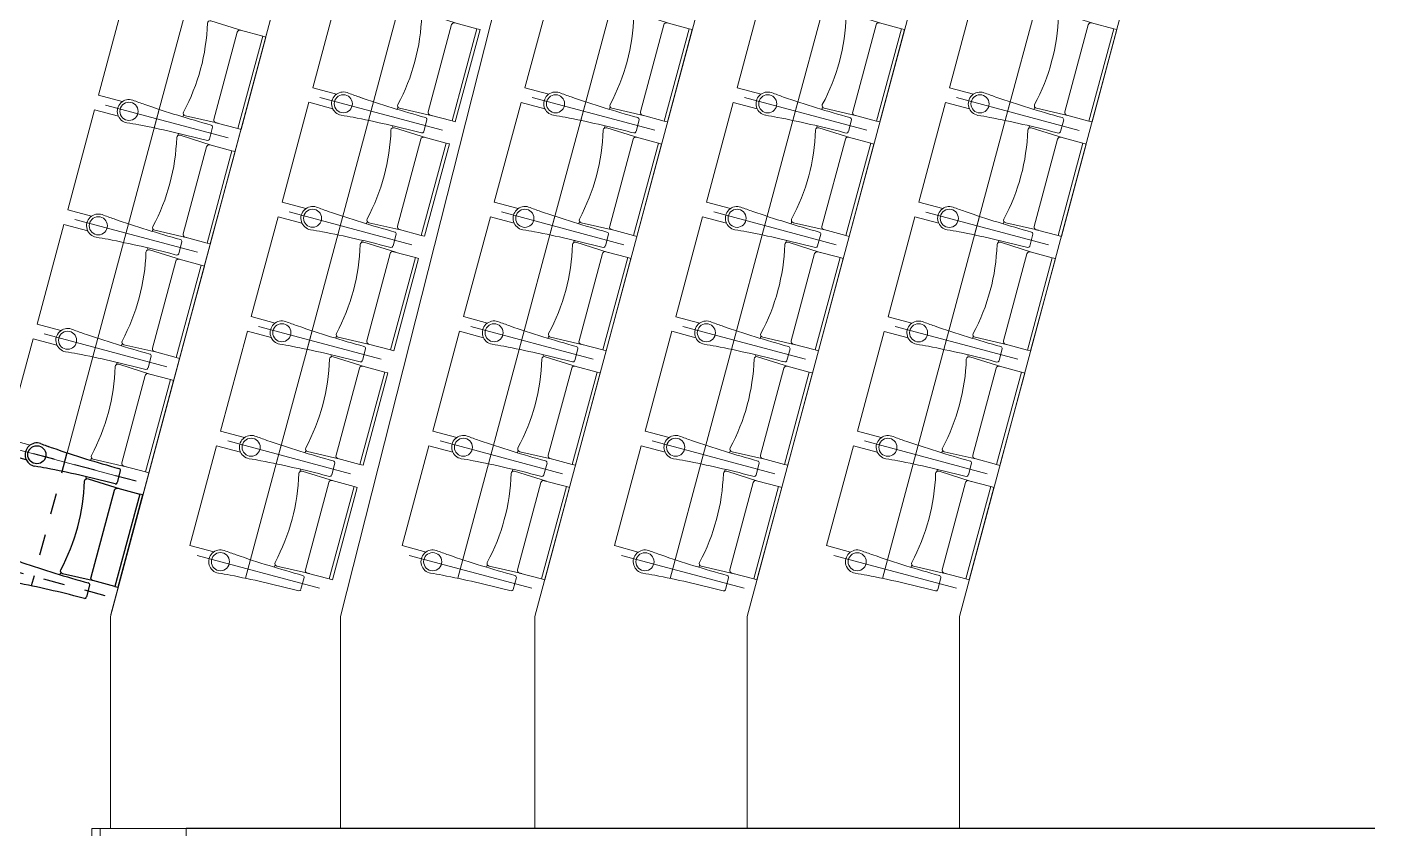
# Model space of a CAD drawing. Header units: millimetres. Extents: x 586 to 1010, y 369 to 668.
# Drawn here: x 692.26 to 698.72, y 492.61 to 496.38 of the extents above; entities that cross this region are included whole.
import ezdxf

# ---------------------------------------------------------------- set-up
doc = ezdxf.new("R2010")
doc.units = ezdxf.units.MM
doc.linetypes.add('CENTER', pattern=[2, 1.25, -0.25, 0.25, -0.25])
doc.linetypes.add('DASHED', pattern=[0.75, 0.5, -0.25])
doc.layers.add('0 new', color=7, linetype='Continuous', lineweight=0)
doc.layers.add('plan line', color=7, linetype='Continuous', lineweight=15)
doc.layers.add('SERIES', color=4, linetype='Continuous')

# ---------------------------------------------------------------- blocks, each defined once
blk = doc.blocks.new('S-Moviemax Compact 700-40-56 Standard Fija')
at = {"layer": 'SERIES', "color": 1, "linetype": 'CENTER', "ltscale": 3}
for p, q in [((89.8, 20.21), (149.59, 20.21)), ((89.8, -35.67), (149.59, -35.67))]:
    blk.add_line(p, q, dxfattribs=at)
at = {"layer": 'SERIES', "color": 7}
for p, q in [((98.13, 23.02), (98.16, 17.3)), ((98.94, 23.98), (100.23, 24.01)), ((112.95, 16.2), (112.95, 15.35)), ((154.05, 16.64), (142.39, 16.64)), ((154.05, -32.09), (154.05, 16.64)), ((98.94, -31.9), (100.23, -31.87)), ((112.95, -30.91), (112.95, -31.64)), ((142.39, -32.09), (154.05, -32.09)), ((98.13, -32.86), (98.16, -38.58))]:
    blk.add_line(p, q, dxfattribs=at)
at = {"layer": 'SERIES', "color": 1, "linetype": 'DASHED', "ltscale": 3}
blk.add_line((124.7, -40.21), (124.7, 24.74), dxfattribs=at)
at = {"layer": 'SERIES', "color": 7}
blk.add_lwpolyline([(84.98, 14.81), (84.98, -30.27), (86.51, -30.27), (86.58, 14.81), (84.98, 14.81)], dxfattribs=at)
for points in [[(86.58, 14.81), (97.29, 14.81, -0.414214), (98.56, 13.54), (98.56, -29, -0.414214), (97.29, -30.27), (86.51, -30.27), (86.58, 14.81)], [(96.14, 14.81), (111.97, 15.4, -0.474715), (113.26, 13.92, 0.115865), (113.26, -29.48, -0.474715), (111.97, -30.95), (96.14, -30.27)]]:
    blk.add_lwpolyline(points, format="xyb", dxfattribs=at)
for centre in [(138.18, 20.25), (138.18, -35.63)]:
    blk.add_circle(centre, 4.27, dxfattribs=at)
for centre, radius, start, end in [((99.08, 23.06), 0.935, 98.43838, 171.56162), ((97.45, 523.66), 499.66, 270.31865, 273.97424), ((125.54, 124.46), 99.47, 273.77239, 277.03519), ((138.16, 20.21), 5.54, 266.50565, 94.54804), ((99.11, 17.45), 0.967, 189.17386, 270.62433), ((94.84, -516.37), 532.87, 86.01694, 89.54053), ((99.63, -379), 395.54, 84.45946, 85.32757), ((99.08, -32.82), 0.935, 98.43838, 171.56162), ((97.45, 467.78), 499.66, 270.31865, 273.97424), ((125.54, 68.58), 99.47, 273.77239, 277.03519), ((138.16, -35.67), 5.54, 266.50565, 94.54804), ((99.11, -38.43), 0.967, 189.17386, 270.62433), ((94.84, -572.25), 532.87, 86.01694, 89.54053), ((99.63, -434.88), 395.54, 84.45946, 85.32757)]:
    blk.add_arc(centre, radius, start, end, dxfattribs=at)

msp = doc.modelspace()

# ---------------------------------------------------------------- linework, layer by layer
at = {"color": 254, "lineweight": 25}
for points in [[(671.7124, 620.7085), (706.7355, 621.773), (754.2598, 613.8303), (814.6609, 600.1481), (855.7567, 598.0104), (895.0671, 567.0647), (920.0096, 542.0176), (952.0084, 521.2476), (977.2234, 504.6526), (979.6352, 479.2339), (986.3437, 463.8549), (988.7975, 462.3853)], [(654.944, 595.4717), (670.2671, 587.3174), (714.302, 595.1648), (787.0891, 595.1648), (819.3936, 580.9441), (821.0297, 562.8505), (813.4907, 552.7881), (808.7339, 539.6711), (796.4072, 534.7059), (791.0222, 527.249), (791.0222, 507.547), (797.3007, 476.5274), (814.9752, 463.8897), (836.1481, 474.6816), (874.0221, 478.5878), (885.7286, 462.7333), (863.0042, 436.0794), (845.7887, 420.6845), (845.1044, 408.6747)], [(639.2065, 583.4381), (644.7272, 575.638), (657.7961, 553.4401), (668.4043, 543.9291), (682.5178, 548.7307), (692.9838, 555.4778), (711.9339, 556.5828), (734.3456, 532.1334), (750.593, 477.7475), (754.1369, 444.164), (776.4657, 425.4473), (782.6172, 412.2355)]]:
    msp.add_spline(points, degree=3, dxfattribs=at)
at = {"layer": '0 new', "ltscale": 50}
for p, q in [((692.6131, 492.6057), (692.5674, 492.6055)), ((692.6102, 491.9057), (692.6074, 492.6056))]:
    msp.add_line(p, q, dxfattribs=at)
at = {"layer": 'plan line'}
for p, q in [((692.6555, 493.6057), (694.1742, 499.2705)), ((694.1835, 499.3055), (692.6579, 493.6147)), ((695.1813, 499.2963), (693.7393, 493.6055)), ((694.6558, 493.6054), (696.1705, 499.2556)), ((695.6559, 493.6053), (697.1803, 499.2912)), ((696.6561, 493.6051), (698.1669, 499.2407)), ((693.7351, 496.5693), (693.609, 496.0986)), ((694.7353, 496.5692), (694.6091, 496.0985)), ((695.7354, 496.5691), (695.6092, 496.0984)), ((696.7356, 496.5689), (696.6094, 496.0982)), ((692.7254, 496.5337), (692.5992, 496.063)), ((693.609, 496.0986), (693.7216, 496.0684)), ((694.6091, 496.0985), (694.7217, 496.0683)), ((695.6092, 496.0984), (695.7219, 496.0682)), ((696.6094, 496.0982), (696.722, 496.068)), ((692.5992, 496.063), (692.7118, 496.0328)), ((693.5904, 496.0296), (693.4643, 495.5589)), ((693.7031, 495.9994), (693.5904, 496.0296)), ((694.5906, 496.0294), (694.4644, 495.5588)), ((694.7032, 495.9993), (694.5906, 496.0294)), ((695.5907, 496.0293), (695.4645, 495.5586)), ((695.7034, 495.9991), (695.5907, 496.0293)), ((696.5909, 496.0292), (696.4647, 495.5585)), ((696.7035, 495.999), (696.5909, 496.0292)), ((692.5807, 495.994), (692.4545, 495.5233)), ((692.6933, 495.9638), (692.5807, 495.994)), ((692.9974, 495.9608), (692.9995, 495.969)), ((694.0071, 495.9965), (694.0093, 496.0046)), ((695.0072, 495.9963), (695.0094, 496.0045)), ((696.0074, 495.9962), (696.0096, 496.0043)), ((697.0075, 495.9961), (697.0097, 496.0042)), ((693.1228, 495.8566), (693.1373, 495.9119)), ((693.1228, 495.8566), (693.1374, 495.9119)), ((693.9844, 495.9117), (693.9863, 495.9188)), ((694.1325, 495.8922), (694.1471, 495.9475)), ((694.1325, 495.8922), (694.1471, 495.9475)), ((694.9845, 495.9116), (694.9864, 495.9186)), ((695.1327, 495.8921), (695.1472, 495.9474)), ((695.1327, 495.8921), (695.1472, 495.9474)), ((695.9847, 495.9115), (695.9866, 495.9185)), ((696.1328, 495.892), (696.1474, 495.9472)), ((696.1328, 495.892), (696.1474, 495.9472)), ((696.9848, 495.9113), (696.9867, 495.9184)), ((697.133, 495.8918), (697.1475, 495.9471)), ((697.133, 495.8918), (697.1475, 495.9471)), ((692.9746, 495.8761), (692.9765, 495.8832)), ((693.1124, 495.8494), (693.1, 495.8525)), ((693.1124, 495.8494), (693.1, 495.8525)), ((694.1222, 495.885), (694.1097, 495.8881)), ((694.1222, 495.885), (694.1097, 495.8881)), ((695.1223, 495.8849), (695.1099, 495.888)), ((695.1223, 495.8849), (695.1099, 495.888)), ((696.1225, 495.8847), (696.11, 495.8878)), ((696.1225, 495.8847), (696.11, 495.8878)), ((697.1226, 495.8846), (697.1101, 495.8877)), ((697.1226, 495.8846), (697.1101, 495.8877)), ((692.4545, 495.5233), (692.5671, 495.4931)), ((693.4643, 495.5589), (693.5769, 495.5287)), ((694.4644, 495.5588), (694.577, 495.5286)), ((695.4645, 495.5586), (695.5772, 495.5284)), ((696.4647, 495.5585), (696.5773, 495.5283)), ((692.436, 495.4542), (692.3098, 494.9835)), ((692.5486, 495.424), (692.436, 495.4542)), ((693.4457, 495.4898), (693.3196, 495.0191)), ((693.5584, 495.4596), (693.4457, 495.4898)), ((693.8624, 495.4567), (693.8646, 495.4649)), ((694.4459, 495.4897), (694.3197, 495.019)), ((694.5585, 495.4595), (694.4459, 495.4897)), ((694.8625, 495.4566), (694.8647, 495.4647)), ((695.446, 495.4896), (695.3198, 495.0189)), ((695.5587, 495.4594), (695.446, 495.4896)), ((695.8627, 495.4565), (695.8649, 495.4646)), ((696.4462, 495.4894), (696.32, 495.0188)), ((696.5588, 495.4592), (696.4462, 495.4894)), ((696.8628, 495.4563), (696.865, 495.4645)), ((692.8527, 495.4211), (692.8548, 495.4292)), ((693.8397, 495.372), (693.8416, 495.379)), ((693.9878, 495.3525), (694.0024, 495.4078)), ((693.9878, 495.3525), (694.0024, 495.4078)), ((694.8398, 495.3719), (694.8417, 495.3789)), ((694.988, 495.3524), (695.0025, 495.4076)), ((694.988, 495.3524), (695.0025, 495.4076)), ((695.84, 495.3717), (695.8419, 495.3788)), ((695.9881, 495.3522), (696.0027, 495.4075)), ((695.9881, 495.3522), (696.0027, 495.4075)), ((696.9883, 495.3521), (697.0028, 495.4074)), ((696.9883, 495.3521), (697.0028, 495.4074)), ((692.8299, 495.3364), (692.8318, 495.3434)), ((692.9781, 495.3169), (692.9926, 495.3721)), ((692.9781, 495.3169), (692.9927, 495.3721)), ((693.9775, 495.3453), (693.965, 495.3484)), ((693.9775, 495.3453), (693.965, 495.3484)), ((694.9776, 495.3451), (694.9652, 495.3482)), ((694.9776, 495.3451), (694.9652, 495.3482)), ((695.9778, 495.345), (695.9653, 495.3481)), ((695.9778, 495.345), (695.9653, 495.3481)), ((696.8401, 495.3716), (696.842, 495.3786)), ((696.9779, 495.3449), (696.9654, 495.348)), ((696.9779, 495.3449), (696.9654, 495.348)), ((692.9677, 495.3096), (692.9553, 495.3127)), ((692.9677, 495.3096), (692.9553, 495.3127)), ((693.3196, 495.0191), (693.4322, 494.989)), ((694.3197, 495.019), (694.4323, 494.9888)), ((695.3198, 495.0189), (695.4325, 494.9887)), ((696.32, 495.0188), (696.4326, 494.9886)), ((692.3098, 494.9835), (692.4224, 494.9533)), ((693.301, 494.9501), (693.1749, 494.4794)), ((693.4137, 494.9199), (693.301, 494.9501)), ((694.3012, 494.95), (694.175, 494.4793)), ((694.4138, 494.9198), (694.3012, 494.95)), ((695.3013, 494.9498), (695.1752, 494.4791)), ((695.414, 494.9196), (695.3013, 494.9498)), ((696.3015, 494.9497), (696.1753, 494.479)), ((696.4141, 494.9195), (696.3015, 494.9497)), ((692.2913, 494.9145), (692.1651, 494.4438)), ((692.4039, 494.8843), (692.2913, 494.9145)), ((692.708, 494.8814), (692.7101, 494.8895)), ((693.7177, 494.917), (693.7199, 494.9251)), ((693.8431, 494.8128), (693.8577, 494.868)), ((693.8431, 494.8128), (693.8577, 494.868)), ((694.7178, 494.9168), (694.72, 494.925)), ((694.8433, 494.8126), (694.8578, 494.8679)), ((694.8433, 494.8126), (694.8578, 494.8679)), ((695.718, 494.9167), (695.7202, 494.9248)), ((695.8434, 494.8125), (695.858, 494.8678)), ((695.8434, 494.8125), (695.858, 494.8678)), ((696.7181, 494.9166), (696.7203, 494.9247)), ((696.8436, 494.8124), (696.8581, 494.8676)), ((696.8436, 494.8124), (696.8581, 494.8676)), ((692.6852, 494.7966), (692.6871, 494.8037)), ((692.8334, 494.7771), (692.848, 494.8324)), ((692.8334, 494.7771), (692.848, 494.8324)), ((693.695, 494.8323), (693.6969, 494.8393)), ((693.8328, 494.8055), (693.8203, 494.8086)), ((693.8328, 494.8055), (693.8203, 494.8086)), ((694.6951, 494.8321), (694.697, 494.8392)), ((694.8329, 494.8054), (694.8205, 494.8085)), ((694.8329, 494.8054), (694.8205, 494.8085)), ((695.6953, 494.832), (695.6972, 494.839)), ((695.8331, 494.8053), (695.8206, 494.8084)), ((695.8331, 494.8053), (695.8206, 494.8084)), ((696.6954, 494.8319), (696.6973, 494.8389)), ((696.8332, 494.8051), (696.8207, 494.8082)), ((696.8332, 494.8051), (696.8207, 494.8082)), ((692.823, 494.7699), (692.8106, 494.773)), ((692.823, 494.7699), (692.8106, 494.773)), ((693.1749, 494.4794), (693.2875, 494.4492)), ((694.175, 494.4793), (694.2876, 494.4491)), ((695.1752, 494.4791), (695.2878, 494.449)), ((696.1753, 494.479), (696.2879, 494.4488)), ((692.1651, 494.4438), (692.2777, 494.4136)), ((692.5633, 494.3416), (692.5654, 494.3497)), ((693.1563, 494.4104), (693.0302, 493.9397)), ((693.269, 494.3802), (693.1563, 494.4104)), ((693.573, 494.3772), (693.5752, 494.3854)), ((694.1565, 494.4102), (694.0303, 493.9395)), ((694.2691, 494.38), (694.1565, 494.4102)), ((694.5731, 494.3771), (694.5753, 494.3852)), ((695.1566, 494.4101), (695.0305, 493.9394)), ((695.2693, 494.3799), (695.1566, 494.4101)), ((695.5733, 494.377), (695.5755, 494.3851)), ((696.1568, 494.41), (696.0306, 493.9393)), ((696.2694, 494.3798), (696.1568, 494.41)), ((696.5734, 494.3768), (696.5756, 494.385)), ((692.6887, 494.2374), (692.7033, 494.2927)), ((693.5503, 494.2925), (693.5522, 494.2996)), ((693.6984, 494.273), (693.713, 494.3283)), ((693.6984, 494.273), (693.713, 494.3283)), ((694.5504, 494.2924), (694.5523, 494.2994)), ((694.6986, 494.2729), (694.7131, 494.3281)), ((694.6986, 494.2729), (694.7131, 494.3281)), ((695.5506, 494.2922), (695.5525, 494.2993)), ((695.6987, 494.2727), (695.7133, 494.328)), ((695.6987, 494.2727), (695.7133, 494.328)), ((696.5507, 494.2921), (696.5526, 494.2992)), ((696.6989, 494.2726), (696.7134, 494.3279)), ((696.6989, 494.2726), (696.7134, 494.3279)), ((692.6783, 494.2302), (692.6659, 494.2333)), ((693.6881, 494.2658), (693.6756, 494.2689)), ((693.6881, 494.2658), (693.6756, 494.2689)), ((694.6882, 494.2657), (694.6758, 494.2687)), ((694.6882, 494.2657), (694.6758, 494.2687)), ((695.6884, 494.2655), (695.6759, 494.2686)), ((695.6884, 494.2655), (695.6759, 494.2686)), ((696.6885, 494.2654), (696.676, 494.2685)), ((696.6885, 494.2654), (696.676, 494.2685)), ((693.0302, 493.9397), (693.1428, 493.9095)), ((694.0303, 493.9395), (694.1429, 493.9093)), ((695.0305, 493.9394), (695.1431, 493.9092)), ((696.0306, 493.9393), (696.1432, 493.9091)), ((693.4283, 493.8375), (693.4305, 493.8456)), ((694.4284, 493.8374), (694.4306, 493.8455)), ((695.4286, 493.8372), (695.4308, 493.8454)), ((696.4287, 493.8371), (696.4309, 493.8452)), ((693.5537, 493.7333), (693.5683, 493.7885)), ((694.5539, 493.7331), (694.5684, 493.7884)), ((695.554, 493.733), (695.5686, 493.7883)), ((696.5542, 493.7329), (696.5687, 493.7881)), ((693.5434, 493.7261), (693.5309, 493.7291)), ((694.5435, 493.7259), (694.5311, 493.729)), ((695.5437, 493.7258), (695.5312, 493.7289)), ((696.5438, 493.7257), (696.5313, 493.7287)), ((692.6553, 492.6057), (692.6555, 493.6057)), ((693.7393, 493.6055), (693.7391, 492.6055)), ((694.6556, 492.6054), (694.6558, 493.6054)), ((695.6558, 492.6053), (695.6559, 493.6053)), ((696.6559, 492.6051), (696.6561, 493.6051)), ((692.5676, 492.5558), (692.5674, 492.6055)), ((693.0131, 492.6056), (692.6131, 492.6057)), ((693.013, 492.1556), (693.0131, 492.6056))]:
    msp.add_line(p, q, dxfattribs=at)
at = {"layer": 'plan line', "linetype": 'DASHED', "ltscale": 3}
for p, q in [((694.0397, 496.5717), (693.8715, 495.9443)), ((695.0398, 496.5716), (694.8716, 495.9442)), ((696.04, 496.5715), (695.8718, 495.9441)), ((697.0401, 496.5713), (696.8719, 495.9439)), ((693.0299, 496.5361), (692.8617, 495.9087)), ((693.895, 496.032), (693.7268, 495.4046)), ((694.8951, 496.0319), (694.7269, 495.4045)), ((695.8953, 496.0317), (695.7271, 495.4043)), ((696.8954, 496.0316), (696.7272, 495.4042)), ((692.8852, 495.9964), (692.717, 495.369)), ((692.7405, 495.4566), (692.5723, 494.8292)), ((693.7503, 495.4923), (693.5821, 494.8649)), ((694.7504, 495.4921), (694.5822, 494.8647)), ((695.7506, 495.492), (695.5824, 494.8646)), ((696.7507, 495.4919), (696.5825, 494.8645)), ((693.6056, 494.9525), (693.4374, 494.3251)), ((694.6057, 494.9524), (694.4375, 494.325)), ((695.6059, 494.9522), (695.4377, 494.3249)), ((696.606, 494.9521), (696.4378, 494.3247)), ((692.5958, 494.9169), (692.4276, 494.2895)), ((693.4609, 494.4128), (693.2927, 493.7854)), ((694.461, 494.4126), (694.2928, 493.7853)), ((695.4612, 494.4125), (695.293, 493.7851)), ((696.4613, 494.4124), (696.2931, 493.785))]:
    msp.add_line(p, q, dxfattribs=at)
at = {"layer": 'plan line', "linetype": 'CENTER', "ltscale": 3}
for p, q in [((694.2203, 495.8977), (693.6427, 496.0526)), ((694.2203, 495.8977), (693.6427, 496.0526)), ((695.2204, 495.8976), (694.6429, 496.0524)), ((695.2204, 495.8976), (694.6429, 496.0524)), ((696.2206, 495.8975), (695.643, 496.0523)), ((696.2206, 495.8975), (695.643, 496.0523)), ((697.2207, 495.8973), (696.6432, 496.0522)), ((697.2207, 495.8973), (696.6432, 496.0522)), ((693.2105, 495.8621), (692.633, 496.0169)), ((693.2105, 495.8621), (692.633, 496.0169)), ((694.0756, 495.358), (693.498, 495.5128)), ((694.0756, 495.358), (693.498, 495.5128)), ((695.0757, 495.3579), (694.4982, 495.5127)), ((695.0757, 495.3579), (694.4982, 495.5127)), ((696.0759, 495.3577), (695.4983, 495.5126)), ((696.0759, 495.3577), (695.4983, 495.5126)), ((697.076, 495.3576), (696.4985, 495.5124)), ((697.076, 495.3576), (696.4985, 495.5124)), ((693.0658, 495.3224), (692.4883, 495.4772)), ((693.0658, 495.3224), (692.4883, 495.4772)), ((692.9211, 494.7826), (692.3436, 494.9375)), ((692.9211, 494.7826), (692.3436, 494.9375)), ((693.9309, 494.8182), (693.3533, 494.9731)), ((693.9309, 494.8182), (693.3533, 494.9731)), ((694.931, 494.8181), (694.3535, 494.9729)), ((694.931, 494.8181), (694.3535, 494.9729)), ((695.9312, 494.818), (695.3536, 494.9728)), ((695.9312, 494.818), (695.3536, 494.9728)), ((696.9313, 494.8179), (696.3538, 494.9727)), ((696.9313, 494.8179), (696.3538, 494.9727)), ((693.7862, 494.2785), (693.2086, 494.4333)), ((693.7862, 494.2785), (693.2086, 494.4333)), ((694.7863, 494.2784), (694.2088, 494.4332)), ((694.7863, 494.2784), (694.2088, 494.4332)), ((695.7865, 494.2782), (695.2089, 494.4331)), ((695.7865, 494.2782), (695.2089, 494.4331)), ((696.7866, 494.2781), (696.2091, 494.4329)), ((696.7866, 494.2781), (696.2091, 494.4329)), ((692.7764, 494.2429), (692.1989, 494.3977)), ((693.6415, 493.7388), (693.0639, 493.8936)), ((694.6416, 493.7386), (694.0641, 493.8935)), ((695.6418, 493.7385), (695.0642, 493.8933)), ((696.6419, 493.7384), (696.0644, 493.8932))]:
    msp.add_line(p, q, dxfattribs=at)
at = {"layer": 'plan line', "lineweight": 30}
msp.add_line((698.6131, 492.6049), (693.0131, 492.6056), dxfattribs=at)
at = {"layer": 'plan line'}
for points in [[(693.1633, 495.9307), (693.0089, 495.966, -0.474715), (693.0002, 495.9836, 0.115865), (693.1126, 496.4028, -0.474715), (693.1289, 496.4137), (693.28, 496.3661)], [(694.173, 495.9663), (694.0186, 496.0016, -0.474715), (694.0099, 496.0192, 0.115865), (694.1223, 496.4385, -0.474715), (694.1387, 496.4493), (694.2897, 496.4017)], [(695.1732, 495.9662), (695.0188, 496.0015, -0.474715), (695.0101, 496.0191, 0.115865), (695.1225, 496.4383, -0.474715), (695.1388, 496.4492), (695.2899, 496.4016)], [(696.1733, 495.966), (696.0189, 496.0014, -0.474715), (696.0102, 496.019, 0.115865), (696.1226, 496.4382, -0.474715), (696.139, 496.4491), (696.29, 496.4015)], [(697.1734, 495.9659), (697.0191, 496.0012, -0.474715), (697.0104, 496.0188, 0.115865), (697.1228, 496.4381, -0.474715), (697.1391, 496.4489), (697.2902, 496.4013)], [(693.2556, 495.906), (693.1522, 495.9336, -0.414214), (693.1432, 495.9492), (693.2534, 496.3601, -0.414214), (693.2689, 496.3691), (693.3731, 496.3412), (693.2556, 495.906)], [(694.2653, 495.9416), (694.1619, 495.9693, -0.414214), (694.153, 495.9848), (694.2631, 496.3957, -0.414214), (694.2787, 496.4047), (694.3828, 496.3768), (694.2653, 495.9416)], [(695.2655, 495.9414), (695.1621, 495.9691, -0.414214), (695.1531, 495.9847), (695.2633, 496.3956, -0.414214), (695.2788, 496.4046), (695.3829, 496.3767), (695.2655, 495.9414)], [(696.2656, 495.9413), (696.1622, 495.969, -0.414214), (696.1533, 495.9846), (696.2634, 496.3955, -0.414214), (696.279, 496.4044), (696.3831, 496.3766), (696.2656, 495.9413)], [(697.2657, 495.9412), (697.1624, 495.9689, -0.414214), (697.1534, 495.9844), (697.2636, 496.3953, -0.414214), (697.2791, 496.4043), (697.3832, 496.3764), (697.2657, 495.9412)], [(694.0283, 495.4266), (693.8739, 495.4619, -0.474715), (693.8652, 495.4795, 0.115865), (693.9776, 495.8987, -0.474715), (693.994, 495.9096), (694.145, 495.862)], [(695.0285, 495.4264), (694.8741, 495.4618, -0.474715), (694.8654, 495.4793, 0.115865), (694.9778, 495.8986, -0.474715), (694.9941, 495.9095), (695.1452, 495.8619)], [(696.0286, 495.4263), (695.8742, 495.4616, -0.474715), (695.8655, 495.4792, 0.115865), (695.9779, 495.8985, -0.474715), (695.9943, 495.9093), (696.1453, 495.8617)], [(697.0287, 495.4262), (696.8744, 495.4615, -0.474715), (696.8657, 495.4791, 0.115865), (696.9781, 495.8983, -0.474715), (696.9944, 495.9092), (697.1455, 495.8616)], [(693.0186, 495.3909), (692.8642, 495.4263, -0.474715), (692.8555, 495.4439, 0.115865), (692.9679, 495.8631, -0.474715), (692.9842, 495.874), (693.1353, 495.8264)], [(694.1206, 495.4018), (694.0172, 495.4295, -0.414214), (694.0083, 495.4451), (694.1184, 495.856, -0.414214), (694.134, 495.865), (694.2381, 495.8371), (694.1206, 495.4018)], [(695.1208, 495.4017), (695.0174, 495.4294, -0.414214), (695.0084, 495.4449), (695.1186, 495.8559, -0.414214), (695.1341, 495.8648), (695.2382, 495.837), (695.1208, 495.4017)], [(696.1209, 495.4016), (696.0175, 495.4293, -0.414214), (696.0086, 495.4448), (696.1187, 495.8557, -0.414214), (696.1343, 495.8647), (696.2384, 495.8368), (696.1209, 495.4016)], [(697.121, 495.4014), (697.0177, 495.4291, -0.414214), (697.0087, 495.4447), (697.1189, 495.8556, -0.414214), (697.1344, 495.8646), (697.2385, 495.8367), (697.121, 495.4014)], [(693.1109, 495.3662), (693.0075, 495.3939, -0.414214), (692.9985, 495.4095), (693.1087, 495.8204, -0.414214), (693.1242, 495.8293), (693.2284, 495.8015), (693.1109, 495.3662)], [(692.8739, 494.8512), (692.7195, 494.8865, -0.474715), (692.7108, 494.9041, 0.115865), (692.8232, 495.3234, -0.474715), (692.8395, 495.3342), (692.9906, 495.2866)], [(693.8836, 494.8868), (693.7292, 494.9222, -0.474715), (693.7205, 494.9397, 0.115865), (693.8329, 495.359, -0.474715), (693.8493, 495.3699), (694.0003, 495.3223)], [(693.9759, 494.8621), (693.8725, 494.8898, -0.414214), (693.8636, 494.9053), (693.9737, 495.3163, -0.414214), (693.9893, 495.3252), (694.0934, 495.2973), (693.9759, 494.8621)], [(694.8838, 494.8867), (694.7294, 494.922, -0.474715), (694.7207, 494.9396, 0.115865), (694.8331, 495.3589, -0.474715), (694.8494, 495.3697), (695.0005, 495.3221)], [(694.9761, 494.862), (694.8727, 494.8897, -0.414214), (694.8637, 494.9052), (694.9739, 495.3161, -0.414214), (694.9894, 495.3251), (695.0935, 495.2972), (694.9761, 494.862)], [(695.8839, 494.8866), (695.7295, 494.9219, -0.474715), (695.7208, 494.9395, 0.115865), (695.8332, 495.3587, -0.474715), (695.8496, 495.3696), (696.0006, 495.322)], [(695.9762, 494.8618), (695.8728, 494.8895, -0.414214), (695.8639, 494.9051), (695.974, 495.316, -0.414214), (695.9896, 495.325), (696.0937, 495.2971), (695.9762, 494.8618)], [(696.884, 494.8864), (696.7297, 494.9218, -0.474715), (696.721, 494.9393, 0.115865), (696.8334, 495.3586, -0.474715), (696.8497, 495.3695), (697.0008, 495.3219)], [(696.9763, 494.8617), (696.873, 494.8894, -0.414214), (696.864, 494.9049), (696.9742, 495.3159, -0.414214), (696.9897, 495.3248), (697.0938, 495.297), (696.9763, 494.8617)], [(692.9662, 494.8265), (692.8628, 494.8542, -0.414214), (692.8538, 494.8697), (692.964, 495.2806, -0.414214), (692.9795, 495.2896), (693.0837, 495.2617), (692.9662, 494.8265)], [(693.7389, 494.3471), (693.5845, 494.3824, -0.474715), (693.5758, 494.4, 0.115865), (693.6882, 494.8192, -0.474715), (693.7046, 494.8301), (693.8556, 494.7825)], [(694.7391, 494.3469), (694.5847, 494.3823, -0.474715), (694.576, 494.3999, 0.115865), (694.6884, 494.8191, -0.474715), (694.7047, 494.83), (694.8558, 494.7824)], [(695.7392, 494.3468), (695.5848, 494.3821, -0.474715), (695.5761, 494.3997, 0.115865), (695.6885, 494.819, -0.474715), (695.7049, 494.8299), (695.8559, 494.7823)], [(696.7393, 494.3467), (696.585, 494.382, -0.474715), (696.5763, 494.3996, 0.115865), (696.6887, 494.8189, -0.474715), (696.705, 494.8297), (696.8561, 494.7821)], [(692.7292, 494.3115), (692.5748, 494.3468, -0.474715), (692.5661, 494.3644, 0.115865), (692.6785, 494.7836, -0.474715), (692.6948, 494.7945), (692.8459, 494.7469)], [(692.8215, 494.2867), (692.7181, 494.3144, -0.414214), (692.7091, 494.33), (692.8193, 494.7409, -0.414214), (692.8348, 494.7499), (692.939, 494.722), (692.8215, 494.2867)], [(693.8312, 494.3224), (693.7278, 494.35, -0.414214), (693.7189, 494.3656), (693.829, 494.7765, -0.414214), (693.8446, 494.7855), (693.9487, 494.7576), (693.8312, 494.3224)], [(694.8314, 494.3222), (694.728, 494.3499, -0.414214), (694.719, 494.3655), (694.8292, 494.7764, -0.414214), (694.8447, 494.7854), (694.9488, 494.7575), (694.8314, 494.3222)], [(695.8315, 494.3221), (695.7281, 494.3498, -0.414214), (695.7192, 494.3653), (695.8293, 494.7762, -0.414214), (695.8449, 494.7852), (695.949, 494.7573), (695.8315, 494.3221)], [(696.8316, 494.322), (696.7283, 494.3496, -0.414214), (696.7193, 494.3652), (696.8295, 494.7761, -0.414214), (696.845, 494.7851), (696.9491, 494.7572), (696.8316, 494.322)], [(693.5942, 493.8073), (693.4398, 493.8427, -0.474715), (693.4312, 493.8603, 0.115865), (693.5435, 494.2795, -0.474715), (693.5599, 494.2904), (693.7109, 494.2428)], [(694.5944, 493.8072), (694.44, 493.8425, -0.474715), (694.4313, 493.8601, 0.115865), (694.5437, 494.2794, -0.474715), (694.56, 494.2903), (694.7111, 494.2427)], [(695.5945, 493.8071), (695.4401, 493.8424, -0.474715), (695.4314, 493.86, 0.115865), (695.5438, 494.2792, -0.474715), (695.5602, 494.2901), (695.7112, 494.2425)], [(696.5946, 493.8069), (696.4403, 493.8423, -0.474715), (696.4316, 493.8599, 0.115865), (696.544, 494.2791, -0.474715), (696.5603, 494.29), (696.7114, 494.2424)], [(693.6865, 493.7826), (693.5831, 493.8103, -0.414214), (693.5742, 493.8259), (693.6843, 494.2368, -0.414214), (693.6999, 494.2457), (693.804, 494.2179), (693.6865, 493.7826)], [(694.6867, 493.7825), (694.5833, 493.8102, -0.414214), (694.5743, 493.8257), (694.6845, 494.2366, -0.414214), (694.7, 494.2456), (694.8041, 494.2177), (694.6867, 493.7825)], [(695.6868, 493.7824), (695.5834, 493.81, -0.414214), (695.5745, 493.8256), (695.6846, 494.2365, -0.414214), (695.7002, 494.2455), (695.8043, 494.2176), (695.6868, 493.7824)], [(696.6869, 493.7822), (696.5836, 493.8099, -0.414214), (696.5746, 493.8255), (696.6848, 494.2364, -0.414214), (696.7003, 494.2454), (696.8044, 494.2175), (696.6869, 493.7822)]]:
    msp.add_lwpolyline(points, format="xyb", dxfattribs=at)
for points in [[(694.2808, 495.9374), (694.3975, 496.3729), (694.3828, 496.3768), (694.2653, 495.9416), (694.2808, 495.9374)], [(695.2809, 495.9373), (695.3977, 496.3727), (695.3829, 496.3767), (695.2655, 495.9414), (695.2809, 495.9373)], [(696.2811, 495.9372), (696.3978, 496.3726), (696.3831, 496.3766), (696.2656, 495.9413), (696.2811, 495.9372)], [(697.2812, 495.937), (697.3979, 496.3725), (697.3832, 496.3764), (697.2657, 495.9412), (697.2812, 495.937)], [(693.271, 495.9018), (693.3878, 496.3373), (693.3731, 496.3412), (693.2556, 495.906), (693.271, 495.9018)], [(694.1361, 495.3977), (694.2528, 495.8331), (694.2381, 495.8371), (694.1206, 495.4018), (694.1361, 495.3977)], [(695.1362, 495.3976), (695.253, 495.833), (695.2382, 495.837), (695.1208, 495.4017), (695.1362, 495.3976)], [(696.1364, 495.3974), (696.2531, 495.8329), (696.2384, 495.8368), (696.1209, 495.4016), (696.1364, 495.3974)], [(697.1365, 495.3973), (697.2532, 495.8327), (697.2385, 495.8367), (697.121, 495.4014), (697.1365, 495.3973)], [(693.1263, 495.3621), (693.2431, 495.7975), (693.2284, 495.8015), (693.1109, 495.3662), (693.1263, 495.3621)], [(692.9816, 494.8223), (693.0984, 495.2578), (693.0837, 495.2617), (692.9662, 494.8265), (692.9816, 494.8223)], [(693.9914, 494.858), (694.1081, 495.2934), (694.0934, 495.2973), (693.9759, 494.8621), (693.9914, 494.858)], [(694.9915, 494.8578), (695.1083, 495.2933), (695.0935, 495.2972), (694.9761, 494.862), (694.9915, 494.8578)], [(695.9917, 494.8577), (696.1084, 495.2931), (696.0937, 495.2971), (695.9762, 494.8618), (695.9917, 494.8577)], [(696.9918, 494.8576), (697.1085, 495.293), (697.0938, 495.297), (696.9763, 494.8617), (696.9918, 494.8576)], [(693.8467, 494.3182), (693.9634, 494.7537), (693.9487, 494.7576), (693.8312, 494.3224), (693.8467, 494.3182)], [(694.8468, 494.3181), (694.9636, 494.7535), (694.9488, 494.7575), (694.8314, 494.3222), (694.8468, 494.3181)], [(695.847, 494.318), (695.9637, 494.7534), (695.949, 494.7573), (695.8315, 494.3221), (695.847, 494.318)], [(696.8471, 494.3178), (696.9638, 494.7533), (696.9491, 494.7572), (696.8316, 494.322), (696.8471, 494.3178)], [(692.8369, 494.2826), (692.9537, 494.718), (692.939, 494.722), (692.8215, 494.2867), (692.8369, 494.2826)], [(693.702, 493.7785), (693.8187, 494.2139), (693.804, 494.2179), (693.6865, 493.7826), (693.702, 493.7785)], [(694.7021, 493.7783), (694.8189, 494.2138), (694.8041, 494.2177), (694.6867, 493.7825), (694.7021, 493.7783)], [(695.7023, 493.7782), (695.819, 494.2137), (695.8043, 494.2176), (695.6868, 493.7824), (695.7023, 493.7782)], [(696.7024, 493.7781), (696.8191, 494.2135), (696.8044, 494.2175), (696.6869, 493.7822), (696.7024, 493.7781)]]:
    msp.add_lwpolyline(points, dxfattribs=at)
for centre in [(692.7432, 495.987), (692.7432, 495.987), (693.7529, 496.0227), (693.7529, 496.0227), (694.7531, 496.0225), (694.7531, 496.0225), (695.7532, 496.0224), (695.7532, 496.0224), (696.7533, 496.0223), (696.7533, 496.0223), (693.6082, 495.4829), (693.6082, 495.4829), (694.6084, 495.4828), (694.6084, 495.4828), (695.6085, 495.4827), (695.6085, 495.4827), (696.6086, 495.4825), (696.6086, 495.4825), (692.5985, 495.4473), (692.5985, 495.4473), (692.4538, 494.9076), (692.4538, 494.9076), (693.4635, 494.9432), (693.4635, 494.9432), (694.4637, 494.9431), (694.4637, 494.9431), (695.4638, 494.9429), (695.4638, 494.9429), (696.4639, 494.9428), (696.4639, 494.9428), (693.3188, 494.4034), (693.3188, 494.4034), (694.319, 494.4033), (694.319, 494.4033), (695.3191, 494.4032), (695.3191, 494.4032), (696.3192, 494.4031), (696.3192, 494.4031), (692.3091, 494.3678), (693.1741, 493.8637), (694.1743, 493.8636), (695.1744, 493.8634), (696.1745, 493.8633)]:
    msp.add_circle(centre, 0.0427, dxfattribs=at)
for centre, radius, start, end in [((692.7434, 495.9873), 0.0554, 71.49808, 259.54047), ((692.7434, 495.9873), 0.0554, 71.49808, 259.54047), ((694.1493, 499.7436), 3.9554, 249.4519, 250.32), ((694.1493, 499.7436), 3.9554, 249.4519, 250.32), ((693.7532, 496.023), 0.0554, 71.49808, 259.54047), ((693.7532, 496.023), 0.0554, 71.49808, 259.54047), ((695.1591, 499.7792), 3.9554, 249.4519, 250.32), ((695.1591, 499.7792), 3.9554, 249.4519, 250.32), ((695.561, 501.0935), 5.3287, 251.00938, 254.53297), ((695.5611, 501.0935), 5.3287, 251.00938, 254.53297), ((694.7533, 496.0228), 0.0554, 71.49808, 259.54047), ((694.7533, 496.0228), 0.0554, 71.49808, 259.54047), ((696.1592, 499.779), 3.9554, 249.4519, 250.32), ((696.1592, 499.779), 3.9554, 249.4519, 250.32), ((696.5612, 501.0934), 5.3287, 251.00938, 254.53297), ((696.5612, 501.0934), 5.3287, 251.00938, 254.53297), ((695.7535, 496.0227), 0.0554, 71.49808, 259.54047), ((695.7535, 496.0227), 0.0554, 71.49808, 259.54047), ((697.1593, 499.7789), 3.9554, 249.4519, 250.32), ((697.1593, 499.7789), 3.9554, 249.4519, 250.32), ((697.5613, 501.0933), 5.3287, 251.00938, 254.53297), ((697.5613, 501.0933), 5.3287, 251.00938, 254.53297), ((696.7536, 496.0226), 0.0554, 71.49808, 259.54047), ((696.7536, 496.0226), 0.0554, 71.49808, 259.54047), ((698.1595, 499.7788), 3.9554, 249.4519, 250.32), ((698.1595, 499.7788), 3.9554, 249.4519, 250.32), ((698.5615, 501.0931), 5.3287, 251.00938, 254.53297), ((698.5615, 501.0931), 5.3287, 251.00938, 254.53297), ((694.5513, 501.0579), 5.3287, 251.00938, 254.53297), ((694.5513, 501.0579), 5.3287, 251.00938, 254.53297), ((693.6052, 494.9834), 0.9947, 78.76483, 82.02763), ((693.6052, 494.9834), 0.9947, 78.76483, 82.02763), ((694.6053, 494.9832), 0.9947, 78.76483, 82.02763), ((694.6053, 494.9832), 0.9947, 78.76483, 82.02763), ((695.6054, 494.9831), 0.9947, 78.76483, 82.02763), ((695.6054, 494.9831), 0.9947, 78.76483, 82.02763), ((696.6056, 494.983), 0.9947, 78.76483, 82.02763), ((696.6056, 494.983), 0.9947, 78.76483, 82.02763), ((692.5954, 494.9477), 0.9947, 78.76483, 82.02763), ((692.5954, 494.9477), 0.9947, 78.76483, 82.02763), ((691.833, 491.0192), 4.9966, 75.31109, 78.96667), ((691.833, 491.0192), 4.9966, 75.31109, 78.96667), ((693.1277, 495.9129), 0.00967, 354.16629, 75.61676), ((693.1277, 495.9129), 0.00967, 354.16629, 75.61676), ((692.8427, 491.0548), 4.9966, 75.31109, 78.96667), ((692.8427, 491.0548), 4.9966, 75.31109, 78.96667), ((694.1375, 495.9485), 0.00967, 354.16629, 75.61676), ((694.1375, 495.9485), 0.00967, 354.16629, 75.61676), ((693.8429, 491.0547), 4.9966, 75.31109, 78.96667), ((693.8429, 491.0547), 4.9966, 75.31109, 78.96667), ((695.1376, 495.9483), 0.00967, 354.16629, 75.61676), ((695.1376, 495.9483), 0.00967, 354.16629, 75.61676), ((694.843, 491.0545), 4.9966, 75.31109, 78.96667), ((694.843, 491.0545), 4.9966, 75.31109, 78.96667), ((696.1378, 495.9482), 0.00967, 354.16629, 75.61676), ((696.1378, 495.9482), 0.00967, 354.16629, 75.61676), ((695.8431, 491.0544), 4.9966, 75.31109, 78.96667), ((695.8431, 491.0544), 4.9966, 75.31109, 78.96667), ((697.1379, 495.9481), 0.00967, 354.16629, 75.61676), ((697.1379, 495.9481), 0.00967, 354.16629, 75.61676), ((693.1135, 495.8587), 0.00935, 263.43081, 336.55406), ((693.1135, 495.8587), 0.00935, 263.43081, 336.55406), ((694.1233, 495.8943), 0.00935, 263.43081, 336.55406), ((694.1233, 495.8943), 0.00935, 263.43081, 336.55406), ((695.1234, 495.8942), 0.00935, 263.43081, 336.55406), ((695.1234, 495.8942), 0.00935, 263.43081, 336.55406), ((696.1235, 495.894), 0.00935, 263.43081, 336.55406), ((696.1236, 495.894), 0.00935, 263.43081, 336.55406), ((697.1237, 495.8939), 0.00935, 263.43081, 336.55406), ((697.1237, 495.8939), 0.00935, 263.43081, 336.55406), ((693.6085, 495.4832), 0.0554, 71.49808, 259.54047), ((693.6085, 495.4832), 0.0554, 71.49808, 259.54047), ((695.0144, 499.2394), 3.9554, 249.4519, 250.32), ((695.0144, 499.2394), 3.9554, 249.4519, 250.32), ((695.4164, 500.5538), 5.3287, 251.00938, 254.53297), ((695.4164, 500.5538), 5.3287, 251.00938, 254.53297), ((694.6086, 495.4831), 0.0554, 71.49808, 259.54047), ((694.6086, 495.4831), 0.0554, 71.49808, 259.54047), ((696.0145, 499.2393), 3.9554, 249.4519, 250.32), ((696.0145, 499.2393), 3.9554, 249.4519, 250.32), ((696.4165, 500.5537), 5.3287, 251.00938, 254.53297), ((696.4165, 500.5537), 5.3287, 251.00938, 254.53297), ((695.6088, 495.483), 0.0554, 71.49808, 259.54047), ((695.6088, 495.483), 0.0554, 71.49808, 259.54047), ((697.0146, 499.2392), 3.9554, 249.4519, 250.32), ((697.0146, 499.2392), 3.9554, 249.4519, 250.32), ((697.4166, 500.5535), 5.3287, 251.00938, 254.53297), ((697.4166, 500.5535), 5.3287, 251.00938, 254.53297), ((696.6089, 495.4828), 0.0554, 71.49808, 259.54047), ((696.6089, 495.4828), 0.0554, 71.49808, 259.54047), ((698.0148, 499.239), 3.9554, 249.4519, 250.32), ((698.0148, 499.239), 3.9554, 249.4519, 250.32), ((698.4168, 500.5534), 5.3287, 251.00938, 254.53297), ((698.4168, 500.5534), 5.3287, 251.00938, 254.53297), ((692.5987, 495.4476), 0.0554, 71.49808, 259.54047), ((692.5987, 495.4476), 0.0554, 71.49808, 259.54047), ((694.0046, 499.2038), 3.9554, 249.4519, 250.32), ((694.0046, 499.2038), 3.9554, 249.4519, 250.32), ((694.4066, 500.5182), 5.3287, 251.00938, 254.53297), ((694.4066, 500.5182), 5.3287, 251.00938, 254.53297), ((692.4507, 494.408), 0.9947, 78.76483, 82.02763), ((692.4507, 494.408), 0.9947, 78.76483, 82.02763), ((691.6883, 490.4794), 4.9966, 75.31109, 78.96667), ((691.6883, 490.4794), 4.9966, 75.31109, 78.96667), ((692.983, 495.3731), 0.00967, 354.16629, 75.61676), ((692.983, 495.3731), 0.00967, 354.16629, 75.61676), ((693.4605, 494.4436), 0.9947, 78.76483, 82.02763), ((693.4605, 494.4436), 0.9947, 78.76483, 82.02763), ((692.698, 490.5151), 4.9966, 75.31109, 78.96667), ((692.698, 490.5151), 4.9966, 75.31109, 78.96667), ((693.9928, 495.4087), 0.00967, 354.16629, 75.61676), ((693.9928, 495.4087), 0.00967, 354.16629, 75.61676), ((694.4606, 494.4435), 0.9947, 78.76483, 82.02763), ((694.4606, 494.4435), 0.9947, 78.76483, 82.02763), ((693.6982, 490.5149), 4.9966, 75.31109, 78.96667), ((693.6982, 490.5149), 4.9966, 75.31109, 78.96667), ((694.9929, 495.4086), 0.00967, 354.16629, 75.61676), ((694.9929, 495.4086), 0.00967, 354.16629, 75.61676), ((695.4607, 494.4434), 0.9947, 78.76483, 82.02763), ((695.4607, 494.4434), 0.9947, 78.76483, 82.02763), ((694.6983, 490.5148), 4.9966, 75.31109, 78.96667), ((694.6983, 490.5148), 4.9966, 75.31109, 78.96667), ((695.9931, 495.4085), 0.00967, 354.16629, 75.61676), ((695.9931, 495.4085), 0.00967, 354.16629, 75.61676), ((696.4609, 494.4432), 0.9947, 78.76483, 82.02763), ((696.4609, 494.4432), 0.9947, 78.76483, 82.02763), ((695.6984, 490.5147), 4.9966, 75.31109, 78.96667), ((695.6984, 490.5147), 4.9966, 75.31109, 78.96667), ((696.9932, 495.4083), 0.00967, 354.16629, 75.61676), ((696.9932, 495.4083), 0.00967, 354.16629, 75.61676), ((692.9688, 495.3189), 0.00935, 263.43081, 336.55406), ((692.9688, 495.3189), 0.00935, 263.43081, 336.55406), ((693.9786, 495.3546), 0.00935, 263.43081, 336.55406), ((693.9786, 495.3546), 0.00935, 263.43081, 336.55406), ((694.9787, 495.3544), 0.00935, 263.43081, 336.55406), ((694.9787, 495.3544), 0.00935, 263.43081, 336.55406), ((695.9789, 495.3543), 0.00935, 263.43081, 336.55406), ((695.9789, 495.3543), 0.00935, 263.43081, 336.55406), ((696.979, 495.3542), 0.00935, 263.43081, 336.55406), ((696.979, 495.3542), 0.00935, 263.43081, 336.55406), ((693.4638, 494.9435), 0.0554, 71.49808, 259.54047), ((693.4638, 494.9435), 0.0554, 71.49808, 259.54047), ((694.8697, 498.6997), 3.9554, 249.4519, 250.32), ((694.8697, 498.6997), 3.9554, 249.4519, 250.32), ((694.4639, 494.9433), 0.0554, 71.49808, 259.54047), ((694.4639, 494.9433), 0.0554, 71.49808, 259.54047), ((695.8698, 498.6996), 3.9554, 249.4519, 250.32), ((695.8698, 498.6996), 3.9554, 249.4519, 250.32), ((695.4641, 494.9432), 0.0554, 71.49808, 259.54047), ((695.4641, 494.9432), 0.0554, 71.49808, 259.54047), ((696.8699, 498.6994), 3.9554, 249.4519, 250.32), ((696.8699, 498.6994), 3.9554, 249.4519, 250.32), ((696.4642, 494.9431), 0.0554, 71.49808, 259.54047), ((696.4642, 494.9431), 0.0554, 71.49808, 259.54047), ((697.8701, 498.6993), 3.9554, 249.4519, 250.32), ((697.8701, 498.6993), 3.9554, 249.4519, 250.32), ((692.454, 494.9079), 0.0554, 71.49808, 259.54047), ((692.454, 494.9079), 0.0554, 71.49808, 259.54047), ((693.8599, 498.6641), 3.9554, 249.4519, 250.32), ((693.8599, 498.6641), 3.9554, 249.4519, 250.32), ((694.2619, 499.9784), 5.3287, 251.00938, 254.53297), ((694.2619, 499.9784), 5.3287, 251.00938, 254.53297), ((695.2717, 500.0141), 5.3287, 251.00938, 254.53297), ((695.2717, 500.0141), 5.3287, 251.00938, 254.53297), ((696.2718, 500.0139), 5.3287, 251.00938, 254.53297), ((696.2718, 500.0139), 5.3287, 251.00938, 254.53297), ((697.2719, 500.0138), 5.3287, 251.00938, 254.53297), ((697.2719, 500.0138), 5.3287, 251.00938, 254.53297), ((698.2721, 500.0137), 5.3287, 251.00938, 254.53297), ((698.2721, 500.0137), 5.3287, 251.00938, 254.53297), ((693.3158, 493.9039), 0.9947, 78.76483, 82.02763), ((693.3158, 493.9039), 0.9947, 78.76483, 82.02763), ((692.5533, 489.9753), 4.9966, 75.31109, 78.96667), ((692.5533, 489.9753), 4.9966, 75.31109, 78.96667), ((693.8481, 494.869), 0.00967, 354.16629, 75.61676), ((693.8481, 494.869), 0.00967, 354.16629, 75.61676), ((694.3159, 493.9037), 0.9947, 78.76483, 82.02763), ((694.3159, 493.9037), 0.9947, 78.76483, 82.02763), ((693.5535, 489.9752), 4.9966, 75.31109, 78.96667), ((693.5535, 489.9752), 4.9966, 75.31109, 78.96667), ((694.8482, 494.8689), 0.00967, 354.16629, 75.61676), ((694.8482, 494.8689), 0.00967, 354.16629, 75.61676), ((695.316, 493.9036), 0.9947, 78.76483, 82.02763), ((695.3161, 493.9036), 0.9947, 78.76483, 82.02763), ((694.5536, 489.975), 4.9966, 75.31109, 78.96667), ((694.5536, 489.975), 4.9966, 75.31109, 78.96667), ((695.8484, 494.8687), 0.00967, 354.16629, 75.61676), ((695.8484, 494.8687), 0.00967, 354.16629, 75.61676), ((696.3162, 493.9035), 0.9947, 78.76483, 82.02763), ((696.3162, 493.9035), 0.9947, 78.76483, 82.02763), ((695.5537, 489.9749), 4.9966, 75.31109, 78.96667), ((695.5537, 489.9749), 4.9966, 75.31109, 78.96667), ((696.8485, 494.8686), 0.00967, 354.16629, 75.61676), ((696.8485, 494.8686), 0.00967, 354.16629, 75.61676), ((692.306, 493.8683), 0.9947, 78.76483, 82.02763), ((692.306, 493.8683), 0.9947, 78.76483, 82.02763), ((691.5436, 489.9397), 4.9966, 75.31109, 78.96667), ((691.5436, 489.9397), 4.9966, 75.31109, 78.96667), ((692.8383, 494.8334), 0.00967, 354.16629, 75.61676), ((692.8383, 494.8334), 0.00967, 354.16629, 75.61676), ((693.8339, 494.8148), 0.00935, 263.43081, 336.55406), ((693.8339, 494.8148), 0.00935, 263.43081, 336.55406), ((694.834, 494.8147), 0.00935, 263.43081, 336.55406), ((694.834, 494.8147), 0.00935, 263.43081, 336.55406), ((695.8342, 494.8146), 0.00935, 263.43081, 336.55406), ((695.8342, 494.8146), 0.00935, 263.43081, 336.55406), ((696.8343, 494.8144), 0.00935, 263.43081, 336.55406), ((696.8343, 494.8144), 0.00935, 263.43081, 336.55406), ((692.8241, 494.7792), 0.00935, 263.43081, 336.55406), ((692.8241, 494.7792), 0.00935, 263.43081, 336.55406), ((692.3093, 494.3681), 0.0554, 71.49808, 259.54047), ((693.7152, 498.1243), 3.9554, 249.4519, 250.32), ((693.3191, 494.4037), 0.0554, 71.49808, 259.54047), ((693.3191, 494.4037), 0.0554, 71.49808, 259.54047), ((694.725, 498.16), 3.9554, 249.4519, 250.32), ((694.725, 498.16), 3.9554, 249.4519, 250.32), ((695.127, 499.4743), 5.3287, 251.00938, 254.53297), ((695.127, 499.4743), 5.3287, 251.00938, 254.53297), ((694.3192, 494.4036), 0.0554, 71.49808, 259.54047), ((694.3192, 494.4036), 0.0554, 71.49808, 259.54047), ((695.7251, 498.1598), 3.9554, 249.4519, 250.32), ((695.7251, 498.1598), 3.9554, 249.4519, 250.32), ((696.1271, 499.4742), 5.3287, 251.00938, 254.53297), ((696.1271, 499.4742), 5.3287, 251.00938, 254.53297), ((695.3194, 494.4035), 0.0554, 71.49808, 259.54047), ((695.3194, 494.4035), 0.0554, 71.49808, 259.54047), ((696.7252, 498.1597), 3.9554, 249.4519, 250.32), ((696.7253, 498.1597), 3.9554, 249.4519, 250.32), ((697.1272, 499.4741), 5.3287, 251.00938, 254.53297), ((697.1272, 499.4741), 5.3287, 251.00938, 254.53297), ((696.3195, 494.4033), 0.0554, 71.49808, 259.54047), ((696.3195, 494.4033), 0.0554, 71.49808, 259.54047), ((697.7254, 498.1596), 3.9554, 249.4519, 250.32), ((697.7254, 498.1596), 3.9554, 249.4519, 250.32), ((698.1274, 499.4739), 5.3287, 251.00938, 254.53297), ((698.1274, 499.4739), 5.3287, 251.00938, 254.53297), ((694.1172, 499.4387), 5.3287, 251.00938, 254.53297), ((693.1711, 493.3641), 0.9947, 78.76483, 82.02763), ((693.1711, 493.3641), 0.9947, 78.76483, 82.02763), ((694.1712, 493.364), 0.9947, 78.76483, 82.02763), ((694.1712, 493.364), 0.9947, 78.76483, 82.02763), ((695.1713, 493.3639), 0.9947, 78.76483, 82.02763), ((695.1714, 493.3639), 0.9947, 78.76483, 82.02763), ((696.1715, 493.3637), 0.9947, 78.76483, 82.02763), ((696.1715, 493.3637), 0.9947, 78.76483, 82.02763), ((692.1613, 493.3285), 0.9947, 78.76483, 82.02763), ((691.3989, 489.3999), 4.9966, 75.31109, 78.96667), ((692.6936, 494.2936), 0.00967, 354.16629, 75.61676), ((692.4086, 489.4356), 4.9966, 75.31109, 78.96667), ((692.4086, 489.4356), 4.9966, 75.31109, 78.96667), ((693.7034, 494.3293), 0.00967, 354.16629, 75.61676), ((693.7034, 494.3293), 0.00967, 354.16629, 75.61676), ((693.4088, 489.4354), 4.9966, 75.31109, 78.96667), ((693.4088, 489.4354), 4.9966, 75.31109, 78.96667), ((694.7035, 494.3291), 0.00967, 354.16629, 75.61676), ((694.7035, 494.3291), 0.00967, 354.16629, 75.61676), ((694.4089, 489.4353), 4.9966, 75.31109, 78.96667), ((694.4089, 489.4353), 4.9966, 75.31109, 78.96667), ((695.7037, 494.329), 0.00967, 354.16629, 75.61676), ((695.7037, 494.329), 0.00967, 354.16629, 75.61676), ((695.409, 489.4352), 4.9966, 75.31109, 78.96667), ((695.409, 489.4352), 4.9966, 75.31109, 78.96667), ((696.7038, 494.3289), 0.00967, 354.16629, 75.61676), ((696.7038, 494.3289), 0.00967, 354.16629, 75.61676), ((692.6794, 494.2395), 0.00935, 263.43081, 336.55406), ((693.6892, 494.2751), 0.00935, 263.43081, 336.55406), ((693.6892, 494.2751), 0.00935, 263.43081, 336.55406), ((694.6893, 494.2749), 0.00935, 263.43081, 336.55406), ((694.6893, 494.2749), 0.00935, 263.43081, 336.55406), ((695.6895, 494.2748), 0.00935, 263.43081, 336.55406), ((695.6895, 494.2748), 0.00935, 263.43081, 336.55406), ((696.6896, 494.2747), 0.00935, 263.43081, 336.55406), ((696.6896, 494.2747), 0.00935, 263.43081, 336.55406), ((693.1744, 493.864), 0.0554, 71.49808, 259.54047), ((694.5803, 497.6202), 3.9554, 249.4519, 250.32), ((694.9823, 498.9346), 5.3287, 251.00938, 254.53297), ((694.1745, 493.8639), 0.0554, 71.49808, 259.54047), ((695.5804, 497.6201), 3.9554, 249.4519, 250.32), ((695.9824, 498.9344), 5.3287, 251.00938, 254.53297), ((695.1747, 493.8637), 0.0554, 71.49808, 259.54047), ((696.5806, 497.62), 3.9554, 249.4519, 250.32), ((696.9826, 498.9343), 5.3287, 251.00938, 254.53297), ((696.1748, 493.8636), 0.0554, 71.49808, 259.54047), ((697.5807, 497.6198), 3.9554, 249.4519, 250.32), ((697.9827, 498.9342), 5.3287, 251.00938, 254.53297), ((693.0264, 492.8244), 0.9947, 78.76483, 82.02763), ((692.2639, 488.8958), 4.9966, 75.31109, 78.96667), ((693.5587, 493.7895), 0.00967, 354.16629, 75.61676), ((694.0265, 492.8243), 0.9947, 78.76483, 82.02763), ((693.2641, 488.8957), 4.9966, 75.31109, 78.96667), ((694.5588, 493.7894), 0.00967, 354.16629, 75.61676), ((695.0267, 492.8241), 0.9947, 78.76483, 82.02763), ((694.2642, 488.8956), 4.9966, 75.31109, 78.96667), ((695.559, 493.7893), 0.00967, 354.16629, 75.61676), ((696.0268, 492.824), 0.9947, 78.76483, 82.02763), ((695.2643, 488.8954), 4.9966, 75.31109, 78.96667), ((696.5591, 493.7891), 0.00967, 354.16629, 75.61676), ((693.5445, 493.7353), 0.00935, 263.43081, 336.55406), ((694.5446, 493.7352), 0.00935, 263.43081, 336.55406), ((695.5448, 493.7351), 0.00935, 263.43081, 336.55406), ((696.5449, 493.7349), 0.00935, 263.43081, 336.55406)]:
    msp.add_arc(centre, radius, start, end, dxfattribs=at)

# ---------------------------------------------------------------- block references
at = {"layer": 'plan line', "ltscale": 3, "extrusion": (0, 0, -1), "xscale": -0.009999999999308722, "yscale": 0.009999999999308722, "zscale": -0.009999999999308722, "rotation": 195.0075651932224}
msp.add_blockref('S-Moviemax Compact 700-40-56 Standard Fija', (-693.5514, 493.6658), dxfattribs=at)

doc.saveas('drawing.dxf')
